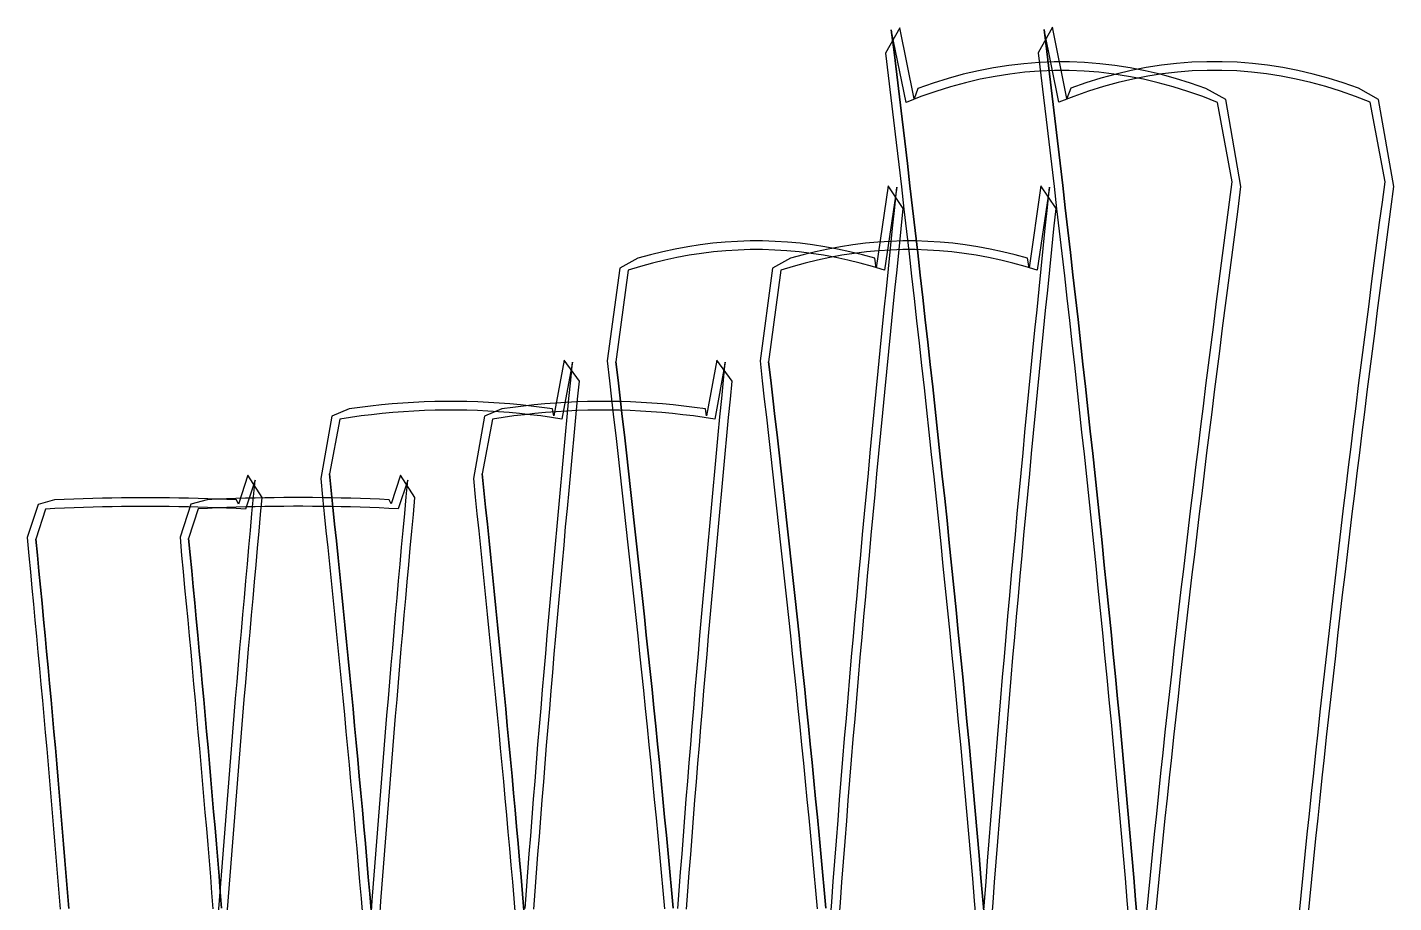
# Model space of a CAD drawing. Header units: millimetres. Extents: x -41 to 1533, y 40 to 2263.
# Drawn here: x -41 to 1533, y 1254 to 2263 of the extents above; entities that cross this region are included whole.
import ezdxf

# ---------------------------------------------------------------- set-up
doc = ezdxf.new("R2010")
doc.units = ezdxf.units.MM
for name, color, linetype in [('1_BOUNDARY', 7, 'Continuous'), ('2_SEW', 3, 'Continuous'), ('3_SEAM_EDGE', 5, 'Continuous')]:
    doc.layers.add(name, color=color, linetype=linetype)

msp = doc.modelspace()

# ---------------------------------------------------------------- linework, layer by layer
at = {"layer": '1_BOUNDARY'}
for points in [[(1258.562, 1234.092), (1260.837, 1257.493), (1263.148, 1280.894), (1265.493, 1304.295), (1267.869, 1327.697), (1270.278, 1351.099), (1272.717, 1374.501), (1275.186, 1397.904), (1277.685, 1421.307), (1280.212, 1444.711), (1282.767, 1468.114), (1285.349, 1491.518), (1287.958, 1514.922), (1290.593, 1538.327), (1293.253, 1561.731), (1295.938, 1585.136), (1298.649, 1608.541), (1301.383, 1631.946), (1304.141, 1655.352), (1306.922, 1678.757), (1309.725, 1702.163), (1312.551, 1725.569), (1315.399, 1748.975), (1318.269, 1772.381), (1321.161, 1795.788), (1324.073, 1819.194), (1327.006, 1842.601), (1329.959, 1866.007), (1332.933, 1889.414), (1335.926, 1912.822), (1338.939, 1936.228), (1341.971, 1959.635), (1345.022, 1983.043), (1348.092, 2006.45), (1351.181, 2029.858), (1354.287, 2053.266), (1357.435, 2079.139), (1339.922, 2179.415), (1316.796, 2192.353), (1299.381, 2198.456), (1281.956, 2203.884), (1264.519, 2208.637), (1247.072, 2212.714), (1229.617, 2216.113), (1212.155, 2218.832), (1194.686, 2220.874), (1177.213, 2222.234), (1159.738, 2222.915), (1142.262, 2222.915), (1124.787, 2222.234), (1107.314, 2220.874), (1089.845, 2218.832), (1072.383, 2216.113), (1054.928, 2212.714), (1037.481, 2208.637), (1020.044, 2203.884), (1002.619, 2198.456), (985.204, 2192.353), (980.728, 2180.374), (964.222, 2262.342), (947.699, 2233.078), (950.805, 2207.366), (953.894, 2181.654), (956.964, 2155.942), (960.015, 2130.23), (963.047, 2104.518), (966.061, 2078.807), (969.054, 2053.095), (972.028, 2027.384), (974.981, 2001.673), (977.914, 1975.962), (980.826, 1950.25), (983.718, 1924.539), (986.588, 1898.829), (989.436, 1873.118), (992.262, 1847.408), (995.066, 1821.697), (997.848, 1795.987), (1000.606, 1770.277), (1003.34, 1744.567), (1006.051, 1718.857), (1008.736, 1693.148), (1011.397, 1667.438), (1014.032, 1641.729), (1016.641, 1616.021), (1019.223, 1590.312), (1021.779, 1564.603), (1024.305, 1538.895), (1026.804, 1513.187), (1029.273, 1487.48), (1031.713, 1461.772), (1034.122, 1436.065), (1036.499, 1410.358), (1038.844, 1384.652), (1041.155, 1358.946), (1043.43, 1333.241), (1045.671, 1307.536), (1047.875, 1281.831), (1050.04, 1256.127), (1052.164, 1230.425)], [(1434.562, 1234.092), (1436.837, 1257.493), (1439.148, 1280.894), (1441.493, 1304.295), (1443.869, 1327.697), (1446.278, 1351.099), (1448.717, 1374.501), (1451.186, 1397.904), (1453.685, 1421.307), (1456.212, 1444.711), (1458.767, 1468.114), (1461.349, 1491.518), (1463.958, 1514.922), (1466.593, 1538.327), (1469.253, 1561.731), (1471.938, 1585.136), (1474.649, 1608.541), (1477.383, 1631.946), (1480.141, 1655.352), (1482.922, 1678.757), (1485.725, 1702.163), (1488.551, 1725.569), (1491.399, 1748.975), (1494.269, 1772.381), (1497.161, 1795.788), (1500.073, 1819.194), (1503.006, 1842.601), (1505.959, 1866.007), (1508.933, 1889.414), (1511.926, 1912.822), (1514.939, 1936.228), (1517.971, 1959.635), (1521.022, 1983.043), (1524.092, 2006.45), (1527.181, 2029.858), (1530.287, 2053.266), (1533.435, 2079.137), (1515.924, 2179.638), (1492.796, 2192.583), (1475.381, 2198.686), (1457.956, 2204.114), (1440.519, 2208.867), (1423.072, 2212.944), (1405.617, 2216.343), (1388.155, 2219.062), (1370.686, 2221.104), (1353.213, 2222.464), (1335.738, 2223.145), (1318.262, 2223.145), (1300.787, 2222.464), (1283.314, 2221.104), (1265.845, 2219.062), (1248.383, 2216.343), (1230.928, 2212.944), (1213.481, 2208.867), (1196.044, 2204.114), (1178.619, 2198.686), (1161.204, 2192.583), (1156.732, 2180.594), (1140.224, 2262.793), (1123.699, 2233.532), (1126.805, 2207.814), (1129.894, 2182.097), (1132.964, 2156.379), (1136.015, 2130.661), (1139.047, 2104.944), (1142.06, 2079.226), (1145.054, 2053.51), (1148.028, 2027.792), (1150.981, 2002.075), (1153.914, 1976.358), (1156.826, 1950.641), (1159.718, 1924.924), (1162.588, 1899.208), (1165.436, 1873.491), (1168.262, 1847.775), (1171.066, 1822.058), (1173.847, 1796.342), (1176.606, 1770.627), (1179.34, 1744.911), (1182.051, 1719.196), (1184.736, 1693.48), (1187.397, 1667.765), (1190.032, 1642.051), (1192.641, 1616.336), (1195.223, 1590.621), (1197.778, 1564.906), (1200.305, 1539.192), (1202.804, 1513.479), (1205.273, 1487.766), (1207.713, 1462.052), (1210.122, 1436.339), (1212.499, 1410.627), (1214.844, 1384.914), (1217.155, 1359.204), (1219.43, 1333.492), (1221.671, 1307.781), (1223.875, 1282.07), (1226.04, 1256.361), (1228.164, 1230.652)], [(894.1, 1230.444), (895.835, 1253.968), (897.6, 1277.492), (899.393, 1301.017), (901.214, 1324.541), (903.063, 1348.067), (904.937, 1371.593), (906.837, 1395.119), (908.761, 1418.646), (910.71, 1442.171), (912.683, 1465.699), (914.678, 1489.225), (916.695, 1512.753), (918.735, 1536.281), (920.795, 1559.808), (922.878, 1583.336), (924.979, 1606.864), (927.101, 1630.392), (929.243, 1653.921), (931.405, 1677.45), (933.584, 1700.979), (935.783, 1724.507), (938, 1748.036), (940.235, 1771.565), (942.487, 1795.095), (944.756, 1818.624), (947.044, 1842.153), (949.347, 1865.683), (951.667, 1889.212), (954.004, 1912.743), (956.356, 1936.273), (958.724, 1959.802), (961.109, 1983.333), (963.508, 2006.862), (965.922, 2030.393), (968.352, 2053.923), (950.977, 2080.08), (937.219, 1985.686), (935.504, 1996.667), (921.155, 2000.635), (906.8, 2004.165), (892.439, 2007.254), (878.074, 2009.903), (863.703, 2012.112), (849.328, 2013.879), (834.951, 2015.204), (820.572, 2016.087), (806.191, 2016.53), (791.809, 2016.53), (777.428, 2016.087), (763.049, 2015.204), (748.672, 2013.879), (734.297, 2012.112), (719.926, 2009.903), (705.561, 2007.254), (691.2, 2004.165), (676.845, 2000.635), (662.496, 1996.667), (641.538, 1985.231), (627.192, 1878.397), (629.662, 1855.335), (632.091, 1834.35), (634.505, 1813.365), (636.904, 1792.379), (639.288, 1771.394), (641.657, 1750.409), (644.009, 1729.425), (646.345, 1708.44), (648.665, 1687.456), (650.968, 1666.471), (653.255, 1645.487), (655.525, 1624.503), (657.777, 1603.519), (660.012, 1582.535), (662.228, 1561.552), (664.427, 1540.568), (666.606, 1519.584), (668.767, 1498.601), (670.909, 1477.618), (673.031, 1456.636), (675.132, 1435.653), (677.214, 1414.671), (679.274, 1393.689), (681.314, 1372.706), (683.331, 1351.724), (685.326, 1330.743), (687.298, 1309.762), (689.247, 1288.781), (691.171, 1267.8), (693.071, 1246.819)], [(1070.1, 1230.444), (1071.835, 1253.968), (1073.6, 1277.492), (1075.393, 1301.017), (1077.214, 1324.541), (1079.063, 1348.067), (1080.937, 1371.593), (1082.837, 1395.119), (1084.761, 1418.646), (1086.71, 1442.171), (1088.683, 1465.699), (1090.678, 1489.225), (1092.695, 1512.753), (1094.735, 1536.281), (1096.795, 1559.808), (1098.878, 1583.336), (1100.979, 1606.864), (1103.101, 1630.392), (1105.243, 1653.921), (1107.405, 1677.45), (1109.584, 1700.979), (1111.783, 1724.507), (1114, 1748.036), (1116.235, 1771.565), (1118.487, 1795.095), (1120.756, 1818.624), (1123.044, 1842.153), (1125.347, 1865.683), (1127.667, 1889.212), (1130.004, 1912.743), (1132.356, 1936.273), (1134.724, 1959.802), (1137.109, 1983.333), (1139.508, 2006.862), (1141.922, 2030.393), (1144.352, 2053.923), (1126.977, 2080.08), (1113.219, 1985.686), (1111.504, 1996.667), (1097.155, 2000.635), (1082.8, 2004.165), (1068.439, 2007.254), (1054.074, 2009.903), (1039.703, 2012.112), (1025.328, 2013.879), (1010.951, 2015.204), (996.572, 2016.087), (982.191, 2016.53), (967.809, 2016.53), (953.428, 2016.087), (939.049, 2015.204), (924.672, 2013.879), (910.297, 2012.112), (895.926, 2009.903), (881.561, 2007.254), (867.2, 2004.165), (852.845, 2000.635), (838.496, 1996.667), (817.538, 1985.231), (803.192, 1878.397), (805.662, 1855.335), (808.091, 1834.35), (810.505, 1813.365), (812.904, 1792.379), (815.288, 1771.394), (817.657, 1750.409), (820.009, 1729.425), (822.345, 1708.44), (824.665, 1687.456), (826.968, 1666.471), (829.255, 1645.487), (831.525, 1624.503), (833.777, 1603.519), (836.012, 1582.535), (838.228, 1561.552), (840.427, 1540.568), (842.606, 1519.584), (844.767, 1498.601), (846.909, 1477.618), (849.031, 1456.636), (851.132, 1435.653), (853.214, 1414.671), (855.274, 1393.689), (857.314, 1372.706), (859.331, 1351.724), (861.326, 1330.743), (863.298, 1309.762), (865.247, 1288.781), (867.171, 1267.8), (869.071, 1246.819)], [(542.576, 1246.269), (544.127, 1267.258), (545.702, 1288.247), (547.297, 1309.237), (548.914, 1330.227), (550.551, 1351.217), (552.21, 1372.208), (553.888, 1393.199), (555.584, 1414.19), (557.3, 1435.181), (559.035, 1456.172), (560.787, 1477.164), (562.556, 1498.156), (564.344, 1519.148), (566.147, 1540.14), (567.967, 1561.132), (569.804, 1582.125), (571.656, 1603.117), (573.524, 1624.11), (575.408, 1645.103), (577.307, 1666.096), (579.22, 1687.089), (581.148, 1708.082), (583.09, 1729.075), (585.048, 1750.069), (587.018, 1771.062), (589.002, 1792.056), (591, 1813.05), (593.011, 1834.043), (595.036, 1855.037), (577.368, 1879.213), (565.593, 1814.86), (564.189, 1823.054), (551.856, 1824.751), (539.522, 1826.26), (527.187, 1827.58), (514.852, 1828.712), (502.517, 1829.655), (490.179, 1830.41), (477.843, 1830.976), (465.506, 1831.352), (453.169, 1831.542), (440.831, 1831.542), (428.494, 1831.352), (416.157, 1830.976), (403.821, 1830.41), (391.483, 1829.655), (379.148, 1828.712), (366.813, 1827.58), (354.478, 1826.26), (342.144, 1824.751), (329.811, 1823.054), (309.596, 1814.513), (296.944, 1742.622), (298.973, 1721.157), (300.997, 1701.88), (303.009, 1682.602), (305.006, 1663.324), (306.99, 1644.047), (308.96, 1624.769), (310.918, 1605.491), (312.86, 1586.214), (314.787, 1566.937), (316.701, 1547.659), (318.6, 1528.382), (320.483, 1509.106), (322.351, 1489.828), (324.203, 1470.552), (326.04, 1451.276), (327.86, 1431.999), (329.663, 1412.723), (331.45, 1393.447), (333.219, 1374.171), (334.972, 1354.895), (336.706, 1335.621), (338.422, 1316.345), (340.118, 1297.07), (341.796, 1277.796), (343.454, 1258.521), (345.091, 1239.247)], [(718.576, 1246.269), (720.127, 1267.258), (721.702, 1288.247), (723.297, 1309.237), (724.914, 1330.227), (726.551, 1351.217), (728.21, 1372.208), (729.888, 1393.199), (731.584, 1414.19), (733.3, 1435.181), (735.035, 1456.172), (736.787, 1477.164), (738.556, 1498.156), (740.344, 1519.148), (742.147, 1540.14), (743.967, 1561.132), (745.804, 1582.125), (747.656, 1603.117), (749.524, 1624.11), (751.408, 1645.103), (753.307, 1666.096), (755.22, 1687.089), (757.148, 1708.082), (759.09, 1729.075), (761.048, 1750.069), (763.018, 1771.062), (765.002, 1792.056), (767, 1813.05), (769.011, 1834.043), (771.036, 1855.037), (753.368, 1879.213), (741.593, 1814.86), (740.189, 1823.054), (727.856, 1824.751), (715.522, 1826.26), (703.187, 1827.58), (690.852, 1828.712), (678.517, 1829.655), (666.179, 1830.41), (653.843, 1830.976), (641.506, 1831.352), (629.169, 1831.542), (616.831, 1831.542), (604.494, 1831.352), (592.157, 1830.976), (579.821, 1830.41), (567.483, 1829.655), (555.148, 1828.712), (542.813, 1827.58), (530.478, 1826.26), (518.144, 1824.751), (505.811, 1823.054), (485.596, 1814.513), (472.944, 1742.622), (474.973, 1721.157), (476.997, 1701.88), (479.009, 1682.602), (481.006, 1663.324), (482.99, 1644.047), (484.96, 1624.769), (486.918, 1605.491), (488.86, 1586.214), (490.787, 1566.937), (492.701, 1547.659), (494.6, 1528.382), (496.483, 1509.106), (498.351, 1489.828), (500.203, 1470.552), (502.04, 1451.276), (503.86, 1431.999), (505.663, 1412.723), (507.45, 1393.447), (509.219, 1374.171), (510.972, 1354.895), (512.706, 1335.621), (514.422, 1316.345), (516.118, 1297.07), (517.796, 1277.796), (519.454, 1258.521), (521.091, 1239.247)], [(188.918, 1236.396), (190.348, 1255.765), (191.796, 1275.136), (193.262, 1294.506), (194.747, 1313.877), (196.25, 1333.247), (197.77, 1352.618), (199.306, 1371.99), (200.859, 1391.362), (202.428, 1410.733), (204.012, 1430.105), (205.613, 1449.477), (207.227, 1468.849), (208.857, 1488.221), (210.502, 1507.594), (212.16, 1526.967), (213.833, 1546.339), (215.519, 1565.711), (217.218, 1585.085), (218.932, 1604.458), (220.657, 1623.831), (222.397, 1643.204), (224.148, 1662.578), (225.912, 1681.951), (227.688, 1701.325), (229.476, 1720.698), (212.952, 1746.475), (202.021, 1713.141), (199.811, 1718.107), (188.779, 1718.589), (177.746, 1719.016), (166.713, 1719.39), (155.681, 1719.711), (144.648, 1719.979), (133.615, 1720.193), (122.582, 1720.353), (111.549, 1720.46), (100.516, 1720.513), (89.484, 1720.513), (78.451, 1720.46), (67.418, 1720.353), (56.385, 1720.193), (45.352, 1719.979), (34.319, 1719.711), (23.287, 1719.39), (12.254, 1719.016), (1.221, 1718.589), (-9.811, 1718.107), (-28.814, 1712.89), (-41.174, 1674.704), (-39.472, 1653.516), (-37.684, 1635.004), (-35.908, 1616.491), (-34.144, 1597.979), (-32.393, 1579.466), (-30.653, 1560.954), (-28.928, 1542.442), (-27.215, 1523.93), (-25.515, 1505.418), (-23.829, 1486.907), (-22.157, 1468.395), (-20.498, 1449.883), (-18.854, 1431.372), (-17.224, 1412.861), (-15.61, 1394.35), (-14.009, 1375.839), (-12.425, 1357.328), (-10.856, 1338.818), (-9.303, 1320.308), (-7.767, 1301.797), (-6.247, 1283.287), (-4.745, 1264.778), (-3.259, 1246.268)], [(364.918, 1236.396), (366.348, 1255.765), (367.796, 1275.136), (369.262, 1294.506), (370.747, 1313.877), (372.25, 1333.247), (373.77, 1352.618), (375.306, 1371.99), (376.859, 1391.362), (378.428, 1410.733), (380.012, 1430.105), (381.613, 1449.477), (383.227, 1468.849), (384.857, 1488.221), (386.502, 1507.594), (388.16, 1526.967), (389.833, 1546.339), (391.519, 1565.711), (393.218, 1585.085), (394.932, 1604.458), (396.657, 1623.831), (398.397, 1643.204), (400.148, 1662.578), (401.912, 1681.951), (403.688, 1701.325), (405.476, 1720.698), (388.994, 1746.539), (378.039, 1713.398), (375.811, 1718.337), (364.779, 1718.819), (353.746, 1719.246), (342.713, 1719.62), (331.681, 1719.941), (320.648, 1720.209), (309.615, 1720.423), (298.582, 1720.583), (287.549, 1720.69), (276.516, 1720.743), (265.484, 1720.743), (254.451, 1720.69), (243.418, 1720.583), (232.385, 1720.423), (221.352, 1720.209), (210.319, 1719.941), (199.287, 1719.62), (188.254, 1719.246), (177.221, 1718.819), (166.189, 1718.337), (147.202, 1713.145), (134.827, 1675.171), (136.528, 1653.971), (138.316, 1635.452), (140.092, 1616.935), (141.856, 1598.416), (143.607, 1579.898), (145.346, 1561.38), (147.072, 1542.861), (148.785, 1524.344), (150.485, 1505.827), (152.171, 1487.309), (153.843, 1468.791), (155.502, 1450.274), (157.146, 1431.756), (158.776, 1413.24), (160.39, 1394.723), (161.991, 1376.206), (163.575, 1357.69), (165.144, 1339.173), (166.697, 1320.658), (168.233, 1302.141), (169.753, 1283.626), (171.255, 1265.11), (172.741, 1246.594)]]:
    msp.add_lwpolyline(points, dxfattribs=at)
at = {"layer": '2_SEW'}
for points in [[(1248.608, 1238.7462), (1250.885, 1262.2472), (1253.197, 1285.7491), (1255.543, 1309.25), (1257.921, 1332.7509), (1260.331, 1356.2518), (1262.772, 1379.7526), (1265.242, 1403.2536), (1267.742, 1426.7554), (1270.27, 1450.2564), (1272.827, 1473.7572), (1275.41, 1497.258), (1278.02, 1520.759), (1280.656, 1544.2608), (1283.318, 1567.7617), (1286.004, 1591.2627), (1288.716, 1614.7636), (1291.451, 1638.2645), (1294.21, 1661.7664), (1296.992, 1685.2672), (1299.797, 1708.7681), (1302.624, 1732.269), (1305.473, 1755.7698), (1308.344, 1779.2718), (1311.237, 1802.7726), (1314.15, 1826.2736), (1317.084, 1849.7744), (1320.038, 1873.2754), (1323.013, 1896.7763), (1326.007, 1920.2782), (1329.021, 1943.779), (1332.054, 1967.2799), (1335.106, 1990.7808), (1338.177, 2014.2817), (1341.267, 2037.7836), (1344.374, 2061.2844), (1347.5, 2084.7854), (1330.413, 2176.319), (1313.326, 2182.974), (1296.239, 2188.962), (1279.152, 2194.285), (1262.065, 2198.943), (1244.978, 2202.936), (1227.891, 2206.263), (1210.804, 2208.924), (1193.717, 2210.921), (1176.63, 2212.251), (1159.543, 2212.917), (1142.457, 2212.917), (1125.37, 2212.251), (1108.283, 2210.921), (1091.196, 2208.924), (1074.109, 2206.263), (1057.022, 2202.936), (1039.935, 2198.943), (1022.848, 2194.285), (1005.761, 2188.962), (988.674, 2182.974), (971.587, 2176.319), (954.5, 2260), (957.626, 2234.281), (960.733, 2208.562), (963.823, 2182.843), (966.894, 2157.124), (969.946, 2131.405), (972.979, 2105.686), (975.993, 2079.967), (978.987, 2054.248), (981.962, 2028.529), (984.916, 2002.81), (987.85, 1977.091), (990.763, 1951.372), (993.656, 1925.653), (996.527, 1899.934), (999.376, 1874.215), (1002.203, 1848.496), (1005.008, 1822.777), (1007.79, 1797.058), (1010.549, 1771.339), (1013.284, 1745.62), (1015.996, 1719.901), (1018.682, 1694.182), (1021.344, 1668.463), (1023.98, 1642.744), (1026.59, 1617.025), (1029.173, 1591.306), (1031.73, 1565.587), (1034.258, 1539.868), (1036.758, 1514.149), (1039.228, 1488.43), (1041.669, 1462.711), (1044.079, 1436.992), (1046.457, 1411.273), (1048.803, 1385.554), (1051.115, 1359.835), (1053.392, 1334.116), (1055.634, 1308.397), (1057.839, 1282.678), (1060.005, 1256.959), (1062.131, 1231.241)], [(1424.608, 1238.7462), (1426.885, 1262.2472), (1429.197, 1285.7491), (1431.543, 1309.25), (1433.921, 1332.7509), (1436.331, 1356.2518), (1438.772, 1379.7526), (1441.242, 1403.2536), (1443.742, 1426.7554), (1446.27, 1450.2564), (1448.827, 1473.7572), (1451.41, 1497.258), (1454.02, 1520.759), (1456.656, 1544.2608), (1459.318, 1567.7617), (1462.004, 1591.2627), (1464.716, 1614.7636), (1467.451, 1638.2645), (1470.21, 1661.7664), (1472.992, 1685.2672), (1475.797, 1708.7681), (1478.624, 1732.269), (1481.473, 1755.7698), (1484.344, 1779.2718), (1487.237, 1802.7726), (1490.15, 1826.2736), (1493.084, 1849.7744), (1496.038, 1873.2754), (1499.013, 1896.7763), (1502.007, 1920.2782), (1505.021, 1943.779), (1508.054, 1967.2799), (1511.106, 1990.7808), (1514.177, 2014.2817), (1517.267, 2037.7836), (1520.374, 2061.2844), (1523.5, 2084.7854), (1506.413, 2176.549), (1489.326, 2183.204), (1472.239, 2189.192), (1455.152, 2194.515), (1438.065, 2199.173), (1420.978, 2203.166), (1403.891, 2206.493), (1386.804, 2209.154), (1369.717, 2211.151), (1352.63, 2212.481), (1335.543, 2213.147), (1318.457, 2213.147), (1301.37, 2212.481), (1284.283, 2211.151), (1267.196, 2209.154), (1250.109, 2206.493), (1233.022, 2203.166), (1215.935, 2199.173), (1198.848, 2194.515), (1181.761, 2189.192), (1164.674, 2183.204), (1147.587, 2176.549), (1130.5, 2260.4619), (1133.626, 2234.7369), (1136.733, 2209.0118), (1139.823, 2183.2878), (1142.894, 2157.5628), (1145.946, 2131.8378), (1148.979, 2106.1127), (1151.993, 2080.3877), (1154.987, 2054.6637), (1157.962, 2028.9387), (1160.916, 2003.2136), (1163.85, 1977.4886), (1166.763, 1951.7636), (1169.656, 1926.0386), (1172.527, 1900.3145), (1175.376, 1874.5895), (1178.203, 1848.8645), (1181.008, 1823.1395), (1183.79, 1797.4144), (1186.549, 1771.6904), (1189.284, 1745.9654), (1191.996, 1720.2404), (1194.682, 1694.5154), (1197.344, 1668.7903), (1199.98, 1643.0663), (1202.59, 1617.3413), (1205.173, 1591.6163), (1207.73, 1565.8912), (1210.258, 1540.1662), (1212.758, 1514.4422), (1215.228, 1488.7172), (1217.669, 1462.9921), (1220.079, 1437.2671), (1222.457, 1411.5421), (1224.803, 1385.8171), (1227.115, 1360.093), (1229.392, 1334.368), (1231.634, 1308.643), (1233.839, 1282.918), (1236.005, 1257.193), (1238.131, 1231.4689)], [(884.127, 1231.173), (885.863, 1254.71), (887.628, 1278.246), (889.422, 1301.783), (891.244, 1325.319), (893.094, 1348.856), (894.969, 1372.393), (896.87, 1395.929), (898.795, 1419.466), (900.745, 1443.002), (902.718, 1466.539), (904.714, 1490.075), (906.732, 1513.612), (908.773, 1537.149), (910.834, 1560.685), (912.917, 1584.222), (915.019, 1607.758), (917.142, 1631.295), (919.285, 1654.832), (921.447, 1678.368), (923.627, 1701.905), (925.827, 1725.441), (928.044, 1748.978), (930.28, 1772.514), (932.533, 1796.051), (934.803, 1819.588), (937.091, 1843.124), (939.395, 1866.661), (941.716, 1890.197), (944.053, 1913.734), (946.406, 1937.271), (948.775, 1960.807), (951.16, 1984.344), (953.56, 2007.88), (955.975, 2031.417), (958.405, 2054.953), (960.85, 2078.49), (946.776, 1982.743), (932.702, 1987.068), (918.628, 1990.96), (904.554, 1994.421), (890.48, 1997.448), (876.407, 2000.043), (862.333, 2002.206), (848.259, 2003.936), (834.185, 2005.233), (820.111, 2006.098), (806.037, 2006.531), (791.963, 2006.531), (777.889, 2006.098), (763.815, 2005.233), (749.741, 2003.936), (735.667, 2002.206), (721.593, 2000.043), (707.52, 1997.448), (693.446, 1994.421), (679.372, 1990.96), (665.298, 1987.068), (651.224, 1982.743), (637.15, 1877.1963), (639.595, 1856.208), (642.025, 1835.2196), (644.44, 1814.2311), (646.84, 1793.2417), (649.225, 1772.2534), (651.594, 1751.2649), (653.947, 1730.2765), (656.284, 1709.288), (658.605, 1688.2997), (660.909, 1667.3103), (663.197, 1646.3218), (665.467, 1625.3335), (667.72, 1604.3451), (669.956, 1583.3566), (672.173, 1562.3682), (674.373, 1541.3798), (676.553, 1520.3904), (678.715, 1499.402), (680.858, 1478.4135), (682.981, 1457.4252), (685.083, 1436.4368), (687.166, 1415.4483), (689.227, 1394.46), (691.268, 1373.4705), (693.286, 1352.4821), (695.282, 1331.4937), (697.255, 1310.5053), (699.205, 1289.5169), (701.13, 1268.5285), (703.031, 1247.539)], [(1060.127, 1231.173), (1061.863, 1254.71), (1063.628, 1278.246), (1065.422, 1301.783), (1067.244, 1325.319), (1069.094, 1348.856), (1070.969, 1372.393), (1072.87, 1395.929), (1074.795, 1419.466), (1076.745, 1443.002), (1078.718, 1466.539), (1080.714, 1490.075), (1082.732, 1513.612), (1084.773, 1537.149), (1086.834, 1560.685), (1088.917, 1584.222), (1091.019, 1607.758), (1093.142, 1631.295), (1095.285, 1654.832), (1097.447, 1678.368), (1099.627, 1701.905), (1101.827, 1725.441), (1104.044, 1748.978), (1106.28, 1772.514), (1108.533, 1796.051), (1110.803, 1819.588), (1113.091, 1843.124), (1115.395, 1866.661), (1117.716, 1890.197), (1120.053, 1913.734), (1122.406, 1937.271), (1124.775, 1960.807), (1127.16, 1984.344), (1129.56, 2007.88), (1131.975, 2031.417), (1134.405, 2054.953), (1136.85, 2078.49), (1122.776, 1982.743), (1108.702, 1987.068), (1094.628, 1990.96), (1080.554, 1994.421), (1066.48, 1997.448), (1052.407, 2000.043), (1038.333, 2002.206), (1024.259, 2003.936), (1010.185, 2005.233), (996.111, 2006.098), (982.037, 2006.531), (967.963, 2006.531), (953.889, 2006.098), (939.815, 2005.233), (925.741, 2003.936), (911.667, 2002.206), (897.593, 2000.043), (883.52, 1997.448), (869.446, 1994.421), (855.372, 1990.96), (841.298, 1987.068), (827.224, 1982.743), (813.15, 1877.1963), (815.595, 1856.208), (818.025, 1835.2196), (820.44, 1814.2311), (822.84, 1793.2417), (825.225, 1772.2534), (827.594, 1751.2649), (829.947, 1730.2765), (832.284, 1709.288), (834.605, 1688.2997), (836.909, 1667.3103), (839.197, 1646.3218), (841.467, 1625.3335), (843.72, 1604.3451), (845.956, 1583.3566), (848.173, 1562.3682), (850.373, 1541.3798), (852.553, 1520.3904), (854.715, 1499.402), (856.858, 1478.4135), (858.981, 1457.4252), (861.083, 1436.4368), (863.166, 1415.4483), (865.227, 1394.46), (867.268, 1373.4705), (869.286, 1352.4821), (871.282, 1331.4937), (873.255, 1310.5053), (875.205, 1289.5169), (877.13, 1268.5285), (879.031, 1247.539)], [(532.603, 1247), (534.155, 1268), (535.73, 1289), (537.326, 1310), (538.944, 1331), (540.582, 1352), (542.241, 1373), (543.92, 1394), (545.617, 1415), (547.334, 1436), (549.069, 1457), (550.822, 1478), (552.592, 1499), (554.38, 1520), (556.184, 1541), (558.005, 1562), (559.842, 1583), (561.695, 1604), (563.564, 1625), (565.448, 1646), (567.348, 1667), (569.262, 1688), (571.19, 1709), (573.133, 1730), (575.091, 1751), (577.062, 1772), (579.047, 1793), (581.045, 1814), (583.057, 1835), (585.082, 1856), (587.12, 1877), (574.936, 1811.294), (562.751, 1813.158), (550.567, 1814.834), (538.383, 1816.325), (526.198, 1817.629), (514.014, 1818.747), (501.83, 1819.679), (489.645, 1820.424), (477.461, 1820.983), (465.277, 1821.355), (453.092, 1821.542), (440.908, 1821.542), (428.723, 1821.355), (416.539, 1820.983), (404.355, 1820.424), (392.17, 1819.679), (379.986, 1818.747), (367.802, 1817.629), (355.617, 1816.325), (343.433, 1814.834), (331.249, 1813.158), (319.064, 1811.294), (306.88, 1748.3354), (308.918, 1728.9638), (310.943, 1709.5932), (312.955, 1690.2215), (314.953, 1670.8499), (316.938, 1651.4793), (318.909, 1632.1075), (320.867, 1612.7359), (322.81, 1593.3653), (324.738, 1573.9936), (326.652, 1554.6219), (328.552, 1535.2503), (330.436, 1515.8796), (332.305, 1496.508), (334.158, 1477.1362), (335.995, 1457.7656), (337.816, 1438.394), (339.62, 1419.0223), (341.408, 1399.6517), (343.178, 1380.2801), (344.931, 1360.9084), (346.666, 1341.5378), (348.383, 1322.1662), (350.08, 1302.7944), (351.759, 1283.4238), (353.418, 1264.0522), (355.056, 1244.6805)], [(708.603, 1247), (710.155, 1268), (711.73, 1289), (713.326, 1310), (714.944, 1331), (716.582, 1352), (718.241, 1373), (719.92, 1394), (721.617, 1415), (723.334, 1436), (725.069, 1457), (726.822, 1478), (728.592, 1499), (730.38, 1520), (732.184, 1541), (734.005, 1562), (735.842, 1583), (737.695, 1604), (739.564, 1625), (741.448, 1646), (743.348, 1667), (745.262, 1688), (747.19, 1709), (749.133, 1730), (751.091, 1751), (753.062, 1772), (755.047, 1793), (757.045, 1814), (759.057, 1835), (761.082, 1856), (763.12, 1877), (750.936, 1811.294), (738.751, 1813.158), (726.567, 1814.834), (714.383, 1816.325), (702.198, 1817.629), (690.014, 1818.747), (677.83, 1819.679), (665.645, 1820.424), (653.461, 1820.983), (641.277, 1821.355), (629.092, 1821.542), (616.908, 1821.542), (604.723, 1821.355), (592.539, 1820.983), (580.355, 1820.424), (568.17, 1819.679), (555.986, 1818.747), (543.802, 1817.629), (531.617, 1816.325), (519.433, 1814.834), (507.249, 1813.158), (495.064, 1811.294), (482.88, 1748.3354), (484.918, 1728.9638), (486.943, 1709.5932), (488.955, 1690.2215), (490.953, 1670.8499), (492.938, 1651.4793), (494.909, 1632.1075), (496.867, 1612.7359), (498.81, 1593.3653), (500.738, 1573.9936), (502.652, 1554.6219), (504.552, 1535.2503), (506.436, 1515.8796), (508.305, 1496.508), (510.158, 1477.1362), (511.995, 1457.7656), (513.816, 1438.394), (515.62, 1419.0223), (517.408, 1399.6517), (519.178, 1380.2801), (520.931, 1360.9084), (522.666, 1341.5378), (524.383, 1322.1662), (526.08, 1302.7944), (527.759, 1283.4238), (529.418, 1264.0522), (531.056, 1244.6805)], [(178.945, 1237.127), (180.375, 1256.506), (181.824, 1275.886), (183.291, 1295.266), (184.777, 1314.646), (186.28, 1334.025), (187.801, 1353.405), (189.338, 1372.785), (190.891, 1392.165), (192.461, 1411.544), (194.046, 1430.924), (195.647, 1450.304), (197.262, 1469.684), (198.893, 1489.063), (200.538, 1508.443), (202.197, 1527.823), (203.87, 1547.203), (205.557, 1566.582), (207.257, 1585.962), (208.971, 1605.342), (210.697, 1624.722), (212.437, 1644.101), (214.189, 1663.481), (215.953, 1682.861), (217.73, 1702.241), (219.519, 1721.62), (221.32, 1741), (210.336, 1707.586), (199.351, 1708.118), (188.367, 1708.597), (177.383, 1709.023), (166.398, 1709.395), (155.414, 1709.715), (144.43, 1709.981), (133.445, 1710.194), (122.461, 1710.354), (111.477, 1710.46), (100.492, 1710.513), (89.508, 1710.513), (78.523, 1710.46), (67.539, 1710.354), (56.555, 1710.194), (45.57, 1709.981), (34.586, 1709.715), (23.602, 1709.395), (12.617, 1709.023), (1.633, 1708.597), (-9.351, 1708.118), (-20.336, 1707.586), (-31.32, 1673), (-29.519, 1654.481), (-27.73, 1635.962), (-25.953, 1617.443), (-24.189, 1598.924), (-22.437, 1580.405), (-20.697, 1561.886), (-18.971, 1543.367), (-17.257, 1524.848), (-15.557, 1506.329), (-13.87, 1487.81), (-12.197, 1469.291), (-10.538, 1450.772), (-8.893, 1432.253), (-7.262, 1413.734), (-5.647, 1395.215), (-4.046, 1376.696), (-2.461, 1358.177), (-0.891, 1339.658), (0.662, 1321.139), (2.199, 1302.62), (3.72, 1284.101), (5.223, 1265.582), (6.709, 1247.063)], [(354.945, 1237.127), (356.375, 1256.506), (357.824, 1275.886), (359.291, 1295.266), (360.777, 1314.646), (362.28, 1334.025), (363.801, 1353.405), (365.338, 1372.785), (366.891, 1392.165), (368.461, 1411.544), (370.046, 1430.924), (371.647, 1450.304), (373.262, 1469.684), (374.893, 1489.063), (376.538, 1508.443), (378.197, 1527.823), (379.87, 1547.203), (381.557, 1566.582), (383.257, 1585.962), (384.971, 1605.342), (386.697, 1624.722), (388.437, 1644.101), (390.189, 1663.481), (391.953, 1682.861), (393.73, 1702.241), (395.519, 1721.62), (397.32, 1741), (386.336, 1707.816), (375.351, 1708.348), (364.367, 1708.827), (353.383, 1709.253), (342.398, 1709.625), (331.414, 1709.945), (320.43, 1710.211), (309.445, 1710.424), (298.461, 1710.584), (287.477, 1710.69), (276.492, 1710.743), (265.508, 1710.743), (254.523, 1710.69), (243.539, 1710.584), (232.555, 1710.424), (221.57, 1710.211), (210.586, 1709.945), (199.602, 1709.625), (188.617, 1709.253), (177.633, 1708.827), (166.649, 1708.348), (155.664, 1707.816), (144.68, 1673.4615), (146.481, 1654.9364), (148.27, 1636.4114), (150.047, 1617.8874), (151.811, 1599.3624), (153.563, 1580.8374), (155.303, 1562.3124), (157.029, 1543.7873), (158.743, 1525.2633), (160.443, 1506.7383), (162.13, 1488.2133), (163.803, 1469.6883), (165.462, 1451.1632), (167.107, 1432.6382), (168.738, 1414.1142), (170.353, 1395.5892), (171.954, 1377.0642), (173.539, 1358.5391), (175.109, 1340.0141), (176.662, 1321.4901), (178.199, 1302.9651), (179.72, 1284.4401), (181.223, 1265.9151), (182.709, 1247.39)]]:
    msp.add_lwpolyline(points, dxfattribs=at)
at = {"layer": '3_SEAM_EDGE'}
for points in [[(1062.131, 1231.241), (1060.005, 1256.959), (1057.839, 1282.678), (1055.634, 1308.397), (1053.392, 1334.116), (1051.115, 1359.835), (1048.803, 1385.554), (1046.457, 1411.273), (1044.079, 1436.992), (1041.669, 1462.711), (1039.228, 1488.43), (1036.758, 1514.149), (1034.258, 1539.868), (1031.73, 1565.587), (1029.173, 1591.306), (1026.59, 1617.025), (1023.98, 1642.744), (1021.344, 1668.463), (1018.682, 1694.182), (1015.996, 1719.901), (1013.284, 1745.62), (1010.549, 1771.339), (1007.79, 1797.058), (1005.008, 1822.777), (1002.203, 1848.496), (999.376, 1874.215), (996.527, 1899.934), (993.656, 1925.653), (990.763, 1951.372), (987.85, 1977.091), (984.916, 2002.81), (981.962, 2028.529), (978.987, 2054.248), (975.993, 2079.967), (972.979, 2105.686), (969.946, 2131.405), (966.894, 2157.124), (963.823, 2182.843), (960.733, 2208.562), (957.626, 2234.281), (954.5, 2260)], [(1238.131, 1231.4689), (1236.005, 1257.193), (1233.839, 1282.918), (1231.634, 1308.643), (1229.392, 1334.368), (1227.115, 1360.093), (1224.803, 1385.8171), (1222.457, 1411.5421), (1220.079, 1437.2671), (1217.669, 1462.9921), (1215.228, 1488.7172), (1212.758, 1514.4422), (1210.258, 1540.1662), (1207.73, 1565.8912), (1205.173, 1591.6163), (1202.59, 1617.3413), (1199.98, 1643.0663), (1197.344, 1668.7903), (1194.682, 1694.5154), (1191.996, 1720.2404), (1189.284, 1745.9654), (1186.549, 1771.6904), (1183.79, 1797.4144), (1181.008, 1823.1395), (1178.203, 1848.8645), (1175.376, 1874.5895), (1172.527, 1900.3145), (1169.656, 1926.0386), (1166.763, 1951.7636), (1163.85, 1977.4886), (1160.916, 2003.2136), (1157.962, 2028.9387), (1154.987, 2054.6637), (1151.993, 2080.3877), (1148.979, 2106.1127), (1145.946, 2131.8378), (1142.894, 2157.5628), (1139.823, 2183.2878), (1136.733, 2209.0118), (1133.626, 2234.7369), (1130.5, 2260.4619)], [(884.127, 1231.173), (885.863, 1254.71), (887.628, 1278.246), (889.422, 1301.783), (891.244, 1325.319), (893.094, 1348.856), (894.969, 1372.393), (896.87, 1395.929), (898.795, 1419.466), (900.745, 1443.002), (902.718, 1466.539), (904.714, 1490.075), (906.732, 1513.612), (908.773, 1537.149), (910.834, 1560.685), (912.917, 1584.222), (915.019, 1607.758), (917.142, 1631.295), (919.285, 1654.832), (921.447, 1678.368), (923.627, 1701.905), (925.827, 1725.441), (928.044, 1748.978), (930.28, 1772.514), (932.533, 1796.051), (934.803, 1819.588), (937.091, 1843.124), (939.395, 1866.661), (941.716, 1890.197), (944.053, 1913.734), (946.406, 1937.271), (948.775, 1960.807), (951.16, 1984.344), (953.56, 2007.88), (955.975, 2031.417), (958.405, 2054.953), (960.85, 2078.49)], [(1060.127, 1231.173), (1061.863, 1254.71), (1063.628, 1278.246), (1065.422, 1301.783), (1067.244, 1325.319), (1069.094, 1348.856), (1070.969, 1372.393), (1072.87, 1395.929), (1074.795, 1419.466), (1076.745, 1443.002), (1078.718, 1466.539), (1080.714, 1490.075), (1082.732, 1513.612), (1084.773, 1537.149), (1086.834, 1560.685), (1088.917, 1584.222), (1091.019, 1607.758), (1093.142, 1631.295), (1095.285, 1654.832), (1097.447, 1678.368), (1099.627, 1701.905), (1101.827, 1725.441), (1104.044, 1748.978), (1106.28, 1772.514), (1108.533, 1796.051), (1110.803, 1819.588), (1113.091, 1843.124), (1115.395, 1866.661), (1117.716, 1890.197), (1120.053, 1913.734), (1122.406, 1937.271), (1124.775, 1960.807), (1127.16, 1984.344), (1129.56, 2007.88), (1131.975, 2031.417), (1134.405, 2054.953), (1136.85, 2078.49)], [(1248.608, 1238.7462), (1250.885, 1262.2472), (1253.197, 1285.7491), (1255.543, 1309.25), (1257.921, 1332.7509), (1260.331, 1356.2518), (1262.772, 1379.7526), (1265.242, 1403.2536), (1267.742, 1426.7554), (1270.27, 1450.2564), (1272.827, 1473.7572), (1275.41, 1497.258), (1278.02, 1520.759), (1280.656, 1544.2608), (1283.318, 1567.7617), (1286.004, 1591.2627), (1288.716, 1614.7636), (1291.451, 1638.2645), (1294.21, 1661.7664), (1296.992, 1685.2672), (1299.797, 1708.7681), (1302.624, 1732.269), (1305.473, 1755.7698), (1308.344, 1779.2718), (1311.237, 1802.7726), (1314.15, 1826.2736), (1317.084, 1849.7744), (1320.038, 1873.2754), (1323.013, 1896.7763), (1326.007, 1920.2782), (1329.021, 1943.779), (1332.054, 1967.2799), (1335.106, 1990.7808), (1338.177, 2014.2817), (1341.267, 2037.7836), (1344.374, 2061.2844), (1347.5, 2084.7854)], [(1424.608, 1238.7462), (1426.885, 1262.2472), (1429.197, 1285.7491), (1431.543, 1309.25), (1433.921, 1332.7509), (1436.331, 1356.2518), (1438.772, 1379.7526), (1441.242, 1403.2536), (1443.742, 1426.7554), (1446.27, 1450.2564), (1448.827, 1473.7572), (1451.41, 1497.258), (1454.02, 1520.759), (1456.656, 1544.2608), (1459.318, 1567.7617), (1462.004, 1591.2627), (1464.716, 1614.7636), (1467.451, 1638.2645), (1470.21, 1661.7664), (1472.992, 1685.2672), (1475.797, 1708.7681), (1478.624, 1732.269), (1481.473, 1755.7698), (1484.344, 1779.2718), (1487.237, 1802.7726), (1490.15, 1826.2736), (1493.084, 1849.7744), (1496.038, 1873.2754), (1499.013, 1896.7763), (1502.007, 1920.2782), (1505.021, 1943.779), (1508.054, 1967.2799), (1511.106, 1990.7808), (1514.177, 2014.2817), (1517.267, 2037.7836), (1520.374, 2061.2844), (1523.5, 2084.7854)], [(532.603, 1247), (534.155, 1268), (535.73, 1289), (537.326, 1310), (538.944, 1331), (540.582, 1352), (542.241, 1373), (543.92, 1394), (545.617, 1415), (547.334, 1436), (549.069, 1457), (550.822, 1478), (552.592, 1499), (554.38, 1520), (556.184, 1541), (558.005, 1562), (559.842, 1583), (561.695, 1604), (563.564, 1625), (565.448, 1646), (567.348, 1667), (569.262, 1688), (571.19, 1709), (573.133, 1730), (575.091, 1751), (577.062, 1772), (579.047, 1793), (581.045, 1814), (583.057, 1835), (585.082, 1856), (587.12, 1877)], [(703.031, 1247.539), (701.13, 1268.5285), (699.205, 1289.5169), (697.255, 1310.5053), (695.282, 1331.4937), (693.286, 1352.4821), (691.268, 1373.4705), (689.227, 1394.46), (687.166, 1415.4483), (685.083, 1436.4368), (682.981, 1457.4252), (680.858, 1478.4135), (678.715, 1499.402), (676.553, 1520.3904), (674.373, 1541.3798), (672.173, 1562.3682), (669.956, 1583.3566), (667.72, 1604.3451), (665.467, 1625.3335), (663.197, 1646.3218), (660.909, 1667.3103), (658.605, 1688.2997), (656.284, 1709.288), (653.947, 1730.2765), (651.594, 1751.2649), (649.225, 1772.2534), (646.84, 1793.2417), (644.44, 1814.2311), (642.025, 1835.2196), (639.595, 1856.208), (637.15, 1877.1963)], [(708.603, 1247), (710.155, 1268), (711.73, 1289), (713.326, 1310), (714.944, 1331), (716.582, 1352), (718.241, 1373), (719.92, 1394), (721.617, 1415), (723.334, 1436), (725.069, 1457), (726.822, 1478), (728.592, 1499), (730.38, 1520), (732.184, 1541), (734.005, 1562), (735.842, 1583), (737.695, 1604), (739.564, 1625), (741.448, 1646), (743.348, 1667), (745.262, 1688), (747.19, 1709), (749.133, 1730), (751.091, 1751), (753.062, 1772), (755.047, 1793), (757.045, 1814), (759.057, 1835), (761.082, 1856), (763.12, 1877)], [(879.031, 1247.539), (877.13, 1268.5285), (875.205, 1289.5169), (873.255, 1310.5053), (871.282, 1331.4937), (869.286, 1352.4821), (867.268, 1373.4705), (865.227, 1394.46), (863.166, 1415.4483), (861.083, 1436.4368), (858.981, 1457.4252), (856.858, 1478.4135), (854.715, 1499.402), (852.553, 1520.3904), (850.373, 1541.3798), (848.173, 1562.3682), (845.956, 1583.3566), (843.72, 1604.3451), (841.467, 1625.3335), (839.197, 1646.3218), (836.909, 1667.3103), (834.605, 1688.2997), (832.284, 1709.288), (829.947, 1730.2765), (827.594, 1751.2649), (825.225, 1772.2534), (822.84, 1793.2417), (820.44, 1814.2311), (818.025, 1835.2196), (815.595, 1856.208), (813.15, 1877.1963)], [(355.056, 1244.6805), (353.418, 1264.0522), (351.759, 1283.4238), (350.08, 1302.7944), (348.383, 1322.1662), (346.666, 1341.5378), (344.931, 1360.9084), (343.178, 1380.2801), (341.408, 1399.6517), (339.62, 1419.0223), (337.816, 1438.394), (335.995, 1457.7656), (334.158, 1477.1362), (332.305, 1496.508), (330.436, 1515.8796), (328.552, 1535.2503), (326.652, 1554.6219), (324.738, 1573.9936), (322.81, 1593.3653), (320.867, 1612.7359), (318.909, 1632.1075), (316.938, 1651.4793), (314.953, 1670.8499), (312.955, 1690.2215), (310.943, 1709.5932), (308.918, 1728.9638), (306.88, 1748.3354)], [(531.056, 1244.6805), (529.418, 1264.0522), (527.759, 1283.4238), (526.08, 1302.7944), (524.383, 1322.1662), (522.666, 1341.5378), (520.931, 1360.9084), (519.178, 1380.2801), (517.408, 1399.6517), (515.62, 1419.0223), (513.816, 1438.394), (511.995, 1457.7656), (510.158, 1477.1362), (508.305, 1496.508), (506.436, 1515.8796), (504.552, 1535.2503), (502.652, 1554.6219), (500.738, 1573.9936), (498.81, 1593.3653), (496.867, 1612.7359), (494.909, 1632.1075), (492.938, 1651.4793), (490.953, 1670.8499), (488.955, 1690.2215), (486.943, 1709.5932), (484.918, 1728.9638), (482.88, 1748.3354)], [(178.945, 1237.127), (180.375, 1256.506), (181.824, 1275.886), (183.291, 1295.266), (184.777, 1314.646), (186.28, 1334.025), (187.801, 1353.405), (189.338, 1372.785), (190.891, 1392.165), (192.461, 1411.544), (194.046, 1430.924), (195.647, 1450.304), (197.262, 1469.684), (198.893, 1489.063), (200.538, 1508.443), (202.197, 1527.823), (203.87, 1547.203), (205.557, 1566.582), (207.257, 1585.962), (208.971, 1605.342), (210.697, 1624.722), (212.437, 1644.101), (214.189, 1663.481), (215.953, 1682.861), (217.73, 1702.241), (219.519, 1721.62), (221.32, 1741)], [(354.945, 1237.127), (356.375, 1256.506), (357.824, 1275.886), (359.291, 1295.266), (360.777, 1314.646), (362.28, 1334.025), (363.801, 1353.405), (365.338, 1372.785), (366.891, 1392.165), (368.461, 1411.544), (370.046, 1430.924), (371.647, 1450.304), (373.262, 1469.684), (374.893, 1489.063), (376.538, 1508.443), (378.197, 1527.823), (379.87, 1547.203), (381.557, 1566.582), (383.257, 1585.962), (384.971, 1605.342), (386.697, 1624.722), (388.437, 1644.101), (390.189, 1663.481), (391.953, 1682.861), (393.73, 1702.241), (395.519, 1721.62), (397.32, 1741)], [(6.709, 1247.063), (5.223, 1265.582), (3.72, 1284.101), (2.199, 1302.62), (0.662, 1321.139), (-0.891, 1339.658), (-2.461, 1358.177), (-4.046, 1376.696), (-5.647, 1395.215), (-7.262, 1413.734), (-8.893, 1432.253), (-10.538, 1450.772), (-12.197, 1469.291), (-13.87, 1487.81), (-15.557, 1506.329), (-17.257, 1524.848), (-18.971, 1543.367), (-20.697, 1561.886), (-22.437, 1580.405), (-24.189, 1598.924), (-25.953, 1617.443), (-27.73, 1635.962), (-29.519, 1654.481), (-31.32, 1673)], [(182.709, 1247.39), (181.223, 1265.9151), (179.72, 1284.4401), (178.199, 1302.9651), (176.662, 1321.4901), (175.109, 1340.0141), (173.539, 1358.5391), (171.954, 1377.0642), (170.353, 1395.5892), (168.738, 1414.1142), (167.107, 1432.6382), (165.462, 1451.1632), (163.803, 1469.6883), (162.13, 1488.2133), (160.443, 1506.7383), (158.743, 1525.2633), (157.029, 1543.7873), (155.303, 1562.3124), (153.563, 1580.8374), (151.811, 1599.3624), (150.047, 1617.8874), (148.27, 1636.4114), (146.481, 1654.9364), (144.68, 1673.4615)]]:
    msp.add_lwpolyline(points, dxfattribs=at)

doc.saveas('drawing.dxf')
